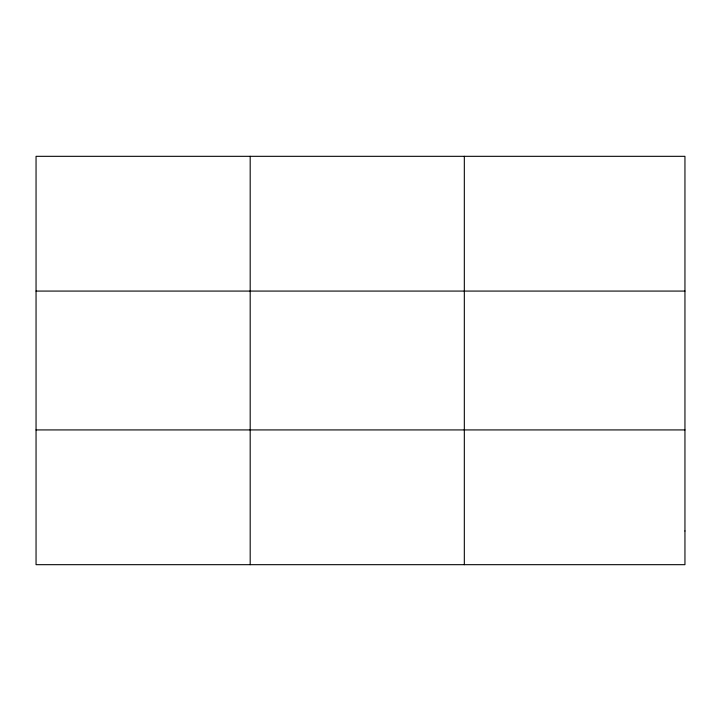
<?xml version="1.0" encoding="UTF-8"?>
<svg xmlns="http://www.w3.org/2000/svg" width="721" height="721" viewBox="0 0 721 721"><rect width="100%" height="100%" fill="white"/><g stroke="black" fill="none" stroke-linecap="round" stroke-linejoin="round"><path stroke-width="1.08" d="M250.187 564.678L250.187 156.322M464.324 564.678L464.324 156.322M36.05 291.077L684.95 291.077M36.05 429.923L684.95 429.923M684.95 530.989L684.95 564.678L36.05 564.678L36.05 156.322L684.95 156.322L684.95 530.989"/></g></svg>
